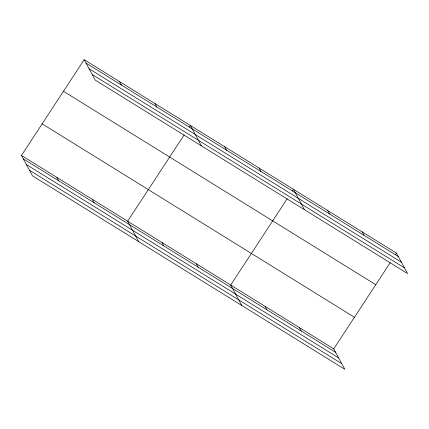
<?xml version="1.0" encoding="UTF-8"?>
<svg xmlns="http://www.w3.org/2000/svg" width="429" height="429" viewBox="0 0 429 429"><rect width="100%" height="100%" fill="white"/><g stroke="black" fill="none" stroke-linecap="round" stroke-linejoin="round"><path stroke-width="0.64" d="M21.45 155.459L333.746 348.879L344.841 369.315L32.545 175.89L21.45 155.459L84.159 59.685L396.455 253.11L407.55 273.541L95.254 80.121L84.159 59.685M184.17 134.878L127.627 221.219L138.723 241.656M189.253 127.113L190.342 125.45L201.437 145.881M287.226 198.702L230.689 285.049L241.784 305.486M292.31 190.943L293.398 189.28L304.493 209.711M333.746 348.879L390.283 262.532M395.366 254.772L396.455 253.11M86.036 63.138L398.332 256.563M89.076 68.742L401.372 262.167M92.214 74.517L404.509 267.937M63.465 91.291L375.761 284.711M42.144 123.852L354.44 317.278M23.327 158.912L335.617 352.332M26.367 164.516L338.663 357.936M29.504 170.286L341.795 363.712M362.103 231.832L363.98 235.285M327.751 210.553L329.628 214.007M259.046 168.002L260.923 171.455M224.694 146.723L226.571 150.182M299.394 327.606L301.265 331.059M154.949 103.528L156.821 106.982M265.042 306.327L266.913 309.781M119.552 81.607L121.428 85.06M196.337 263.776L198.209 267.229M161.985 242.498L163.857 245.951M92.235 199.303L94.112 202.756M56.843 177.381L58.719 180.834"/></g></svg>
